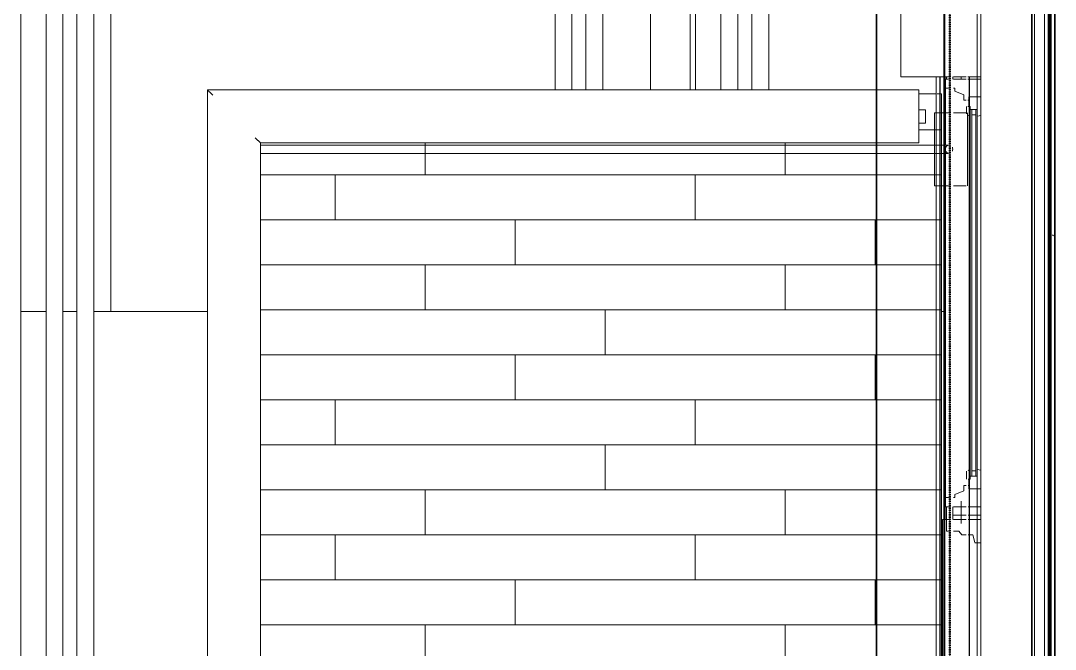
# Model space of a CAD drawing. Header units: inches. Extents: x -4218 to -1830, y 9757 to 12359.
# Drawn here: x -3943.3 to -3851.4, y 11037.1 to 11093 of the extents above; entities that cross this region are included whole.
import ezdxf

# ---------------------------------------------------------------- set-up
doc = ezdxf.new("R2010")
doc.units = ezdxf.units.IN
doc.header["$MEASUREMENT"] = 0
doc.linetypes.add('Dash 1_16_', pattern=[0.125, 0.0625, -0.0625])
for name, color, linetype, lineweight in [('A-DOOR-1', 31, 'Continuous', 9), ('A-DOOR-FRAM', 31, 'Continuous', 20), ('A-FLOR-1', 192, 'Continuous', 9), ('A-FLOR-HRAL', 11, 'Continuous', 9), ('A-FLOR-LEVL', 51, 'Continuous', 9), ('A-FLOR-PATT-1', 9, 'Continuous', 9), ('A-GENM', 5, 'Continuous', 9), ('A-GLAZ-1', 151, 'Continuous', 9), ('A-GLAZ-2', 151, 'Continuous', 20), ('A-ROOF-1', 253, 'Dash 1_16_', 9), ('A-ROOF-5', 132, 'Continuous', 9), ('A-WALL-1', 113, 'Continuous', 9), ('C-PROP-LINE-1', 91, 'Dash 1_16_', 50), ('S-FNDN-1', 32, 'Continuous', 9)]:
    doc.layers.add(name, color=color, linetype=linetype, lineweight=lineweight)

# ---------------------------------------------------------------- blocks, each defined once
blk = doc.blocks.new('Basic Wall _ EXT - FIBER CEMENT - LARGE - ___-2505168-BACKGROUND - ROOF PLAN')
at = {"layer": 'A-WALL-1'}
for p, q in [((-3861.048, 11087.977), (-3861.048, 11087.789)), ((-3861.048, 11087.977), (-3861.048, 11087.789)), ((-3861.017, 11087.977), (-3861.017, 11087.789)), ((-3861.017, 11087.977), (-3861.017, 11087.789)), ((-3859.005, 11087.977), (-3859.005, 11087.789)), ((-3859.005, 11087.977), (-3859.005, 11087.789)), ((-3858.974, 11087.789), (-3858.974, 11087.977)), ((-3858.974, 11087.977), (-3858.974, 11087.789)), ((-3861.048, 11049.765), (-3861.048, 11048.627)), ((-3861.048, 11049.765), (-3861.048, 11048.627)), ((-3861.017, 11049.765), (-3861.017, 11048.627)), ((-3861.017, 11049.765), (-3861.017, 11048.627)), ((-3859.005, 11049.765), (-3859.005, 11048.627)), ((-3859.005, 11049.765), (-3859.005, 11048.627)), ((-3858.974, 11048.627), (-3858.974, 11049.765)), ((-3858.974, 11049.765), (-3858.974, 11048.627))]:
    blk.add_line(p, q, dxfattribs=at)
blk = doc.blocks.new('Basic Wall _ EXT - FIBER CEMENT - LARGE - ___-2162461-BACKGROUND - ROOF PLAN')
at = {"layer": 'A-WALL-1'}
for p, q in [((-3861.933, 11084.794), (-3861.933, 11087.977)), ((-3861.63, 11087.977), (-3861.63, 11084.794)), ((-3861.63, 11087.977), (-3861.63, 11084.794)), ((-3861.615, 11087.977), (-3861.615, 11084.794)), ((-3861.599, 11087.977), (-3861.599, 11084.794)), ((-3861.599, 11087.977), (-3861.599, 11084.794)), ((-3861.592, 11087.977), (-3861.592, 11084.794)), ((-3859.005, 11087.977), (-3859.005, 10780.527)), ((-3859.005, 11087.977), (-3859.005, 10780.527)), ((-3858.974, 10780.527), (-3858.974, 11087.977)), ((-3858.974, 11087.977), (-3858.974, 10780.527)), ((-3861.933, 11084.689), (-3861.933, 11084.794)), ((-3861.933, 11084.377), (-3861.933, 11084.683)), ((-3861.63, 11084.794), (-3861.63, 11084.701)), ((-3861.63, 11084.794), (-3861.63, 11084.701)), ((-3861.63, 11084.683), (-3861.63, 11081.918)), ((-3861.63, 11084.683), (-3861.63, 11081.918)), ((-3861.615, 11084.794), (-3861.615, 11084.701)), ((-3861.615, 11084.683), (-3861.615, 11081.918)), ((-3861.599, 11084.794), (-3861.599, 11084.702)), ((-3861.599, 11084.794), (-3861.599, 11084.702)), ((-3861.599, 11084.683), (-3861.599, 11081.918)), ((-3861.599, 11084.683), (-3861.599, 11081.918)), ((-3861.592, 11084.794), (-3861.592, 11084.702)), ((-3861.592, 11084.683), (-3861.592, 11081.918)), ((-3861.933, 11083.872), (-3861.933, 11084.358)), ((-3861.933, 11083.208), (-3861.933, 11083.842)), ((-3861.933, 11081.918), (-3861.933, 11083.169)), ((-3861.933, 11081.809), (-3861.933, 11081.867)), ((-3861.933, 11081.731), (-3861.933, 11081.808)), ((-3861.63, 11081.868), (-3861.63, 11081.809)), ((-3861.63, 11081.868), (-3861.63, 11081.809)), ((-3861.63, 11081.808), (-3861.63, 11081.731)), ((-3861.63, 11081.808), (-3861.63, 11081.731)), ((-3861.615, 11081.868), (-3861.615, 11081.809)), ((-3861.615, 11081.808), (-3861.615, 11081.731)), ((-3861.599, 11081.868), (-3861.599, 11081.809)), ((-3861.599, 11081.868), (-3861.599, 11081.809)), ((-3861.599, 11081.808), (-3861.599, 11081.731)), ((-3861.599, 11081.808), (-3861.599, 11081.731)), ((-3861.592, 11081.868), (-3861.592, 11081.809)), ((-3861.592, 11081.808), (-3861.592, 11081.731)), ((-3861.933, 11081.641), (-3861.933, 11081.73)), ((-3861.933, 11081.544), (-3861.933, 11081.639)), ((-3861.933, 11081.447), (-3861.933, 11081.542)), ((-3861.933, 11081.356), (-3861.933, 11081.445)), ((-3861.933, 11081.278), (-3861.933, 11081.355)), ((-3861.933, 11081.219), (-3861.933, 11081.278)), ((-3861.933, 11079.285), (-3861.933, 11081.169)), ((-3861.63, 11081.73), (-3861.63, 11081.68)), ((-3861.63, 11081.73), (-3861.63, 11081.68)), ((-3861.63, 11081.64), (-3861.63, 11081.544)), ((-3861.63, 11081.64), (-3861.63, 11081.544)), ((-3861.63, 11081.543), (-3861.63, 11081.447)), ((-3861.63, 11081.543), (-3861.63, 11081.447)), ((-3861.63, 11081.446), (-3861.63, 11081.356)), ((-3861.63, 11081.446), (-3861.63, 11081.356)), ((-3861.63, 11081.355), (-3861.63, 11081.278)), ((-3861.63, 11081.355), (-3861.63, 11081.278)), ((-3861.63, 11081.278), (-3861.63, 11081.219)), ((-3861.63, 11081.278), (-3861.63, 11081.219)), ((-3861.63, 11081.169), (-3861.63, 11078.312)), ((-3861.63, 11081.169), (-3861.63, 11078.312)), ((-3861.615, 11081.73), (-3861.615, 11081.684)), ((-3861.615, 11081.64), (-3861.615, 11081.544)), ((-3861.615, 11081.543), (-3861.615, 11081.447)), ((-3861.615, 11081.446), (-3861.615, 11081.356)), ((-3861.615, 11081.355), (-3861.615, 11081.278)), ((-3861.615, 11081.278), (-3861.615, 11081.219)), ((-3861.615, 11081.169), (-3861.615, 11078.312)), ((-3861.599, 11081.688), (-3861.599, 11081.641)), ((-3861.599, 11081.688), (-3861.599, 11081.641)), ((-3861.599, 11081.64), (-3861.599, 11081.544)), ((-3861.599, 11081.64), (-3861.599, 11081.544)), ((-3861.599, 11081.543), (-3861.599, 11081.447)), ((-3861.599, 11081.543), (-3861.599, 11081.447)), ((-3861.599, 11081.446), (-3861.599, 11081.356)), ((-3861.599, 11081.446), (-3861.599, 11081.356)), ((-3861.599, 11081.355), (-3861.599, 11081.278)), ((-3861.599, 11081.355), (-3861.599, 11081.278)), ((-3861.599, 11081.278), (-3861.599, 11081.219)), ((-3861.599, 11081.278), (-3861.599, 11081.219)), ((-3861.599, 11081.169), (-3861.599, 11078.313)), ((-3861.599, 11081.169), (-3861.599, 11078.313)), ((-3861.592, 11081.691), (-3861.592, 11081.641)), ((-3861.592, 11081.64), (-3861.592, 11081.544)), ((-3861.592, 11081.543), (-3861.592, 11081.447)), ((-3861.592, 11081.446), (-3861.592, 11081.356)), ((-3861.592, 11081.355), (-3861.592, 11081.278)), ((-3861.592, 11081.278), (-3861.592, 11081.219)), ((-3861.592, 11081.169), (-3861.592, 11078.313)), ((-3861.933, 11078.759), (-3861.933, 11079.246)), ((-3861.933, 11078.423), (-3861.933, 11078.729)), ((-3861.933, 11078.3), (-3861.933, 11078.404)), ((-3861.933, 10981.3), (-3861.933, 11078.3)), ((-3861.63, 11078.294), (-3861.63, 10981.3)), ((-3861.63, 11078.294), (-3861.63, 10981.3)), ((-3861.615, 11078.294), (-3861.615, 10981.3)), ((-3861.599, 11078.294), (-3861.599, 10981.3)), ((-3861.599, 11078.294), (-3861.599, 10981.3)), ((-3861.592, 11078.294), (-3861.592, 10981.3))]:
    blk.add_line(p, q, dxfattribs=at)
blk = doc.blocks.new('Basic Wall _ EXT - FIBER CEMENT - SMALL - ___-2145935-BACKGROUND - ROOF PLAN')
at = {"layer": 'A-WALL-1'}
for p, q in [((-3867.288, 12125.153), (-3867.288, 9973.625)), ((-3867.288, 12125.153), (-3867.288, 9973.625)), ((-3867.209, 9973.704), (-3867.209, 12125.075)), ((-3867.209, 12125.075), (-3867.209, 9973.704)), ((-3861.253, 12119.118), (-3861.253, 9979.66)), ((-3861.186, 12119.051), (-3861.186, 9979.727)), ((-3860.728, 12118.593), (-3860.728, 9980.185)), ((-3860.728, 12118.593), (-3860.728, 9980.185)), ((-3860.728, 12118.593), (-3860.728, 9980.185)), ((-3858.3, 12116.166), (-3858.3, 9982.615)), ((-3858.3, 12116.166), (-3858.3, 9982.613)), ((-3853.478, 12111.344), (-3853.478, 9987.435)), ((-3853.478, 12111.344), (-3853.478, 9987.435)), ((-3853.399, 12111.265), (-3853.399, 9987.514)), ((-3853.399, 12111.265), (-3853.399, 9987.514)), ((-3853.195, 9987.718), (-3853.195, 12111.061)), ((-3853.195, 12111.061), (-3853.195, 9987.718)), ((-3852.326, 9988.587), (-3852.326, 12110.191)), ((-3852.326, 12110.191), (-3852.326, 9988.587)), ((-3851.973, 12109.839), (-3851.973, 9988.94)), ((-3851.927, 12109.793), (-3851.927, 9988.986)), ((-3851.916, 12109.782), (-3851.916, 9988.997)), ((-3851.854, 12109.72), (-3851.854, 9989.059)), ((-3851.853, 9989.067), (-3851.853, 12109.707)), ((-3851.852, 12109.718), (-3851.852, 9989.061)), ((-3851.847, 12109.712), (-3851.847, 9989.066)), ((-3851.819, 12109.685), (-3851.819, 9989.094)), ((-3851.785, 12109.65), (-3851.785, 9989.129)), ((-3851.706, 9989.208), (-3851.706, 12109.571)), ((-3851.419, 12109.284), (-3851.419, 9989.495)), ((-3851.351, 12109.217), (-3851.351, 9989.562))]:
    blk.add_line(p, q, dxfattribs=at)
blk = doc.blocks.new('Window-Double_Hung-Andersen-400_Series-Tilt_Wash - DOUBLE HUNG - COTTAGE - 3RD FLOOR-V145-BACKGROUND - ROOF PLAN')
at = {"layer": 'A-GLAZ-1'}
for p, q in [((-16.293, 2.5), (-15.699, 2.5)), ((-16.293, 2.125), (-15.699, 2.125)), ((-15.824, 2.5), (-15.824, 2.125)), ((-15.699, 2.625), (15.699, 2.625)), ((-15.699, 2.5), (15.699, 2.5)), ((-15.699, 2.125), (15.699, 2.125)), ((-15.699, 2), (15.699, 2)), ((16.293, 2.5), (15.699, 2.5)), ((16.293, 2.125), (15.699, 2.125)), ((15.824, 2.5), (15.824, 2.125))]:
    blk.add_line(p, q, dxfattribs=at)
at = {"layer": 'A-GLAZ-2'}
for p, q in [((9.517, 4.812), (-19.012, 4.812)), ((-19.012, 4.812), (-19.012, 4.558)), ((-18.199, 4.812), (-18.199, 4.558)), ((12.392, 4.812), (9.555, 4.812)), ((12.501, 4.812), (12.442, 4.812)), ((12.579, 4.812), (12.502, 4.812)), ((12.65, 4.812), (12.579, 4.812)), ((12.716, 4.812), (12.65, 4.812)), ((12.817, 4.812), (12.716, 4.812)), ((12.883, 4.812), (12.817, 4.812)), ((12.954, 4.812), (12.883, 4.812)), ((13.032, 4.812), (12.954, 4.812)), ((15.906, 4.812), (13.142, 4.812)), ((16.017, 4.812), (15.944, 4.812)), ((19.012, 4.812), (16.017, 4.812)), ((18.199, 4.812), (18.199, 4.558)), ((19.012, 4.558), (19.012, 4.812)), ((-19.012, 4.107), (-19.012, 3.003)), ((-18.199, 4.107), (-18.199, 4)), ((-18.199, 4), (-17.925, 4)), ((-17.925, 4), (-17.605, 3.187)), ((17.925, 4), (17.605, 3.187)), ((18.199, 4), (17.925, 4)), ((18.199, 4.107), (18.199, 4)), ((19.012, 3.003), (19.012, 4.107)), ((-19.012, 3.437), (-20.512, 3.437)), ((-19.012, 2.817), (-19.012, 2.719)), ((-17.605, 3.187), (-17.137, 3.187)), ((-17.137, 3.187), (-17.137, 3.003)), ((-17.137, 2.82), (-17.137, 2.75)), ((-15.855, 2.969), (-16.574, 2.969)), ((-16.574, 2.719), (-16.574, 2.821)), ((-15.79, 2.822), (-15.744, 2.719)), ((15.798, 2.84), (15.744, 2.719)), ((15.906, 2.969), (16.013, 2.969)), ((16.013, 2.969), (16.574, 2.969)), ((16.574, 2.719), (16.574, 2.84)), ((17.137, 3.187), (17.137, 3.003)), ((17.605, 3.187), (17.137, 3.187)), ((17.137, 2.84), (17.137, 2.75)), ((19.012, 3.437), (19.2, 3.437)), ((19.012, 2.719), (19.012, 2.84)), ((-19.012, 2.687), (-19.012, 2.014)), ((-19.012, 2.014), (-19.012, 1.688)), ((-17.418, 2.75), (-16.574, 2.75)), ((-17.418, 2.687), (-17.418, 2.014)), ((-17.418, 2.014), (-17.418, 1.688)), ((-16.574, 2.625), (-16.574, 2.687)), ((-15.702, 2.625), (-16.574, 2.625)), ((-16.293, 2.625), (-16.293, 2.014)), ((-15.699, 2), (-16.293, 2)), ((-15.777, 1.688), (-15.699, 2)), ((-15.73, 2.687), (-15.702, 2.625)), ((15.699, 2), (16.293, 2)), ((15.777, 1.688), (15.701, 1.994)), ((15.73, 2.687), (15.702, 2.625)), ((15.702, 2.625), (16.574, 2.625)), ((16.293, 2.625), (16.293, 2.014)), ((17.418, 2.75), (16.574, 2.75)), ((16.574, 2.625), (16.574, 2.687)), ((17.418, 2.687), (17.418, 2.014)), ((17.418, 1.983), (17.418, 1.688)), ((19.012, 2.014), (19.012, 2.687)), ((19.012, 1.688), (19.012, 1.973))]:
    blk.add_line(p, q, dxfattribs=at)
blk = doc.blocks.new('Door-Inswing-Andersen-400_Series-Single - 3_ 0-1_8_ x 6_ 7-1_2_ - 3rd floor-V151-BACKGROUND - ROOF PLAN')
at = {"layer": 'A-DOOR-FRAM'}
for p, q in [((18.062, 5.094), (-18.062, 5.094)), ((-18.062, 5.094), (-18.062, 4.966)), ((-18.062, 4.966), (-18.062, 4.558)), ((-18.062, 4.75), (-18.062, 4.558)), ((-18.062, 4.75), (-17.031, 4.75)), ((-17.031, 4.558), (-17.031, 4.75)), ((17.031, 4.558), (17.031, 4.75)), ((18.062, 4.75), (17.031, 4.75)), ((18.062, 4.966), (18.062, 5.094)), ((18.062, 4.558), (18.062, 4.966)), ((18.062, 4.75), (18.062, 4.558)), ((-18.062, 4.107), (-18.062, 3.003)), ((-18.062, 4.107), (-18.062, 3.003)), ((-17.031, 3.628), (-17.031, 4.107)), ((17.031, 3.628), (17.031, 4.107)), ((18.062, 4.107), (18.062, 3.003)), ((18.062, 3.003), (18.062, 4.107)), ((-19.688, 3.437), (-18.062, 3.437)), ((-18.062, 2.84), (-18.062, 2.759)), ((-18.062, 2.84), (-18.062, 2.759)), ((-16.688, 3.388), (-17.031, 3.628)), ((-16.688, 3.003), (-16.688, 3.388)), ((-16.688, 2.761), (-16.688, 2.84)), ((16.687, 3.388), (17.031, 3.628)), ((16.687, 3.003), (16.687, 3.388)), ((16.687, 2.719), (16.687, 2.813)), ((19.687, 3.437), (18.062, 3.437)), ((18.062, 2.816), (18.062, 2.719)), ((18.062, 2.719), (18.062, 2.816)), ((-18.062, 2.687), (-18.062, 2.014)), ((-18.062, 2.687), (-18.062, 2.014)), ((-18.062, 2.014), (-18.062, 1.688)), ((-18.062, 2.014), (-18.062, 1.688)), ((-16.688, 2.387), (-16.688, 2.687)), ((-16, 2.231), (-16.688, 2.387)), ((-16, 2.014), (-16, 2.231)), ((-16, 1.688), (-16, 2.014)), ((16, 2.014), (16, 2.231)), ((16, 1.688), (16, 2.014)), ((16.003, 2.232), (16.687, 2.387)), ((16.687, 2.387), (16.687, 2.687)), ((18.062, 2.687), (18.062, 2.014)), ((18.062, 2.014), (18.062, 2.687)), ((18.062, 2.014), (18.062, 1.688)), ((18.062, 1.688), (18.062, 2.014))]:
    blk.add_line(p, q, dxfattribs=at)
blk = doc.blocks.new('Family1 - SCUPPER-V149-BACKGROUND - ROOF PLAN')
at = {"layer": 'A-GENM'}
for p, q in [((-5, 8.812), (5, 8.812)), ((-5, 4.966), (-5, 8.812)), ((5, 8.812), (5, 4.966)), ((-5, 4.558), (-5, 4.966)), ((5, 4.966), (5, 4.558)), ((-5, 3.003), (-5, 4.107)), ((5, 4.107), (5, 3.003)), ((-5, 2.014), (-5, 2.84)), ((5, 2.84), (5, 2.014)), ((-5, 1.688), (-5, 2.014)), ((5, 2.014), (5, 1.688))]:
    blk.add_line(p, q, dxfattribs=at)
blk = doc.blocks.new('Railing - Baluster_01-V161-BACKGROUND - ROOF PLAN')
at = {"layer": 'A-FLOR-HRAL'}
for p, q in [((-0.591, 1.181), (0.591, 1.181)), ((-0.591, 0.591), (-0.591, 1.181)), ((0.591, 1.181), (0.591, 0.591))]:
    blk.add_line(p, q, dxfattribs=at)
blk = doc.blocks.new('Railing - Railing-2700310-BACKGROUND - ROOF PLAN')
at = {"layer": 'A-FLOR-HRAL'}
for p, q in [((-3867.288, 11086.826), (-3926.724, 11086.826)), ((-3926.724, 11086.826), (-3926.724, 10972.777)), ((-3867.209, 11086.826), (-3867.288, 11086.826)), ((-3863.474, 11086.826), (-3867.209, 11086.826)), ((-3863.474, 11086.826), (-3863.474, 11086.354)), ((-3863.474, 11086.354), (-3863.474, 11082.574)), ((-3921.999, 11082.102), (-3867.288, 11082.102)), ((-3921.999, 10977.501), (-3921.999, 11082.102)), ((-3867.288, 11082.102), (-3867.209, 11082.102)), ((-3867.209, 11082.102), (-3863.474, 11082.102)), ((-3863.474, 11082.574), (-3863.474, 11082.102))]:
    blk.add_line(p, q, dxfattribs=at)
for points, knots in [([(-3926.724, 11086.826), (-3926.724, 11086.826), (-3926.716, 11086.818), (-3926.689, 11086.792), (-3926.662, 11086.764), (-3926.633, 11086.735), (-3926.607, 11086.709), (-3926.579, 11086.681), (-3926.54, 11086.642), (-3926.497, 11086.599), (-3926.461, 11086.563), (-3926.423, 11086.525), (-3926.354, 11086.457), (-3926.293, 11086.395), (-3926.251, 11086.354)], [0, 0, 0, 0, 0.166667, 0.25, 0.333333, 0.416667, 0.458333, 0.5, 0.583333, 0.666667, 0.708333, 0.75, 0.833333, 1, 1, 1, 1]), ([(-3922.472, 11082.574), (-3922.43, 11082.533), (-3922.369, 11082.471), (-3922.29, 11082.393), (-3922.244, 11082.347), (-3922.209, 11082.312), (-3922.176, 11082.278), (-3922.144, 11082.247), (-3922.116, 11082.219), (-3922.09, 11082.193), (-3922.061, 11082.164), (-3922.034, 11082.137), (-3922.007, 11082.11), (-3922, 11082.102), (-3921.999, 11082.102)], [0, 0, 0, 0, 0.166667, 0.25, 0.333333, 0.375, 0.416667, 0.5, 0.541667, 0.583333, 0.666667, 0.75, 0.833333, 1, 1, 1, 1])]:
    blk.add_open_spline(points, degree=3, knots=knots, dxfattribs=at)
at = {"rotation": 270.0000000000003}
blk.add_blockref('Railing - Baluster_01-V161-BACKGROUND - ROOF PLAN', (-3864.064, 11084.464), dxfattribs=at)
blk = doc.blocks.new('Walls 83 - Walls 1-2574995-BACKGROUND - ROOF PLAN')
at = {"layer": 'A-WALL-1'}
for p, q in [((-3862.105, 11084.794), (-3861.253, 11084.794)), ((-3862.105, 11084.794), (-3862.105, 11083.842)), ((-3862.105, 11078.294), (-3862.105, 11084.794)), ((-3861.253, 11084.794), (-3860.844, 11084.794)), ((-3860.393, 11084.794), (-3859.289, 11084.794)), ((-3859.167, 11084.794), (-3859.167, 11080.702)), ((-3859.167, 11084.683), (-3859.167, 11084.794)), ((-3859.167, 11084.358), (-3859.167, 11084.683)), ((-3862.105, 11083.842), (-3862.105, 11081.922)), ((-3859.167, 11083.842), (-3859.167, 11084.358)), ((-3859.167, 11082.385), (-3859.167, 11083.842)), ((-3921.999, 11081.919), (-3867.288, 11081.919)), ((-3867.288, 11081.919), (-3867.209, 11081.919)), ((-3867.209, 11081.919), (-3862.105, 11081.919)), ((-3862.105, 11081.919), (-3861.253, 11081.919)), ((-3862.105, 11081.87), (-3862.105, 11081.812)), ((-3862.105, 11081.81), (-3862.105, 11081.733)), ((-3861.253, 11081.919), (-3860.844, 11081.919)), ((-3859.167, 11080.702), (-3859.167, 11082.385)), ((-3867.288, 11081.169), (-3921.999, 11081.169)), ((-3867.209, 11081.169), (-3867.288, 11081.169)), ((-3862.105, 11081.169), (-3867.209, 11081.169)), ((-3862.105, 11081.732), (-3862.105, 11081.642)), ((-3862.105, 11081.64), (-3862.105, 11081.544)), ((-3862.105, 11081.542), (-3862.105, 11081.445)), ((-3862.105, 11081.444), (-3862.105, 11081.354)), ((-3862.105, 11081.353), (-3862.105, 11081.276)), ((-3862.105, 11081.275), (-3862.105, 11081.216)), ((-3861.253, 11081.169), (-3862.105, 11081.169)), ((-3862.105, 11081.165), (-3862.105, 11080.702)), ((-3860.844, 11081.169), (-3861.253, 11081.169)), ((-3862.105, 11080.702), (-3862.105, 11078.404)), ((-3859.167, 11080.702), (-3859.167, 11078.294)), ((-3859.167, 11079.246), (-3859.167, 11080.702)), ((-3859.167, 11078.404), (-3859.167, 11079.246)), ((-3862.105, 11078.404), (-3862.105, 11078.294)), ((-3861.253, 11078.294), (-3862.105, 11078.294)), ((-3860.844, 11078.294), (-3861.253, 11078.294)), ((-3859.289, 11078.294), (-3860.393, 11078.294)), ((-3859.167, 11078.294), (-3859.167, 11078.404))]:
    blk.add_line(p, q, dxfattribs=at)
for start_param, end_param in [(0.523599, 1.047198), (0.261799, 0.442878), (1.308997, 2.094395), (1.047198, 1.308997), (2.094395, 2.617994), (2.617994, 2.879793), (4.974188, 5.204849), (4.219929, 4.45059), (4.459036, 4.965866)]:
    blk.add_ellipse((-3860.791, 11081.544), major_axis=(0, 0.375), ratio=0.86769, start_param=start_param, end_param=end_param, dxfattribs=at)
blk = doc.blocks.new('Railing - Railing-2760358-BACKGROUND - ROOF PLAN')
at = {"layer": 'A-FLOR-HRAL'}
for p, q in [((-3941.074, 11229.114), (-3941.074, 11067.114)), ((-3939.574, 11229.114), (-3939.574, 11067.114)), ((-3938.324, 11229.114), (-3938.324, 11067.114)), ((-3936.824, 11229.114), (-3936.824, 11067.114)), ((-3941.074, 11067.114), (-3941.074, 11017.489)), ((-3939.574, 11067.114), (-3939.574, 11017.489)), ((-3938.324, 11067.114), (-3938.324, 11017.489)), ((-3936.824, 11067.114), (-3936.824, 11017.489))]:
    blk.add_line(p, q, dxfattribs=at)
blk = doc.blocks.new('Railing - Railing-2760362-BACKGROUND - ROOF PLAN')
at = {"layer": 'A-FLOR-HRAL'}
for p, q in [((-3895.824, 11203.143), (-3895.824, 11086.81)), ((-3894.324, 11203.143), (-3894.324, 11086.81)), ((-3893.074, 11203.143), (-3893.074, 11086.81)), ((-3891.574, 11203.143), (-3891.574, 11086.819)), ((-3881.074, 11086.822), (-3881.074, 11203.132)), ((-3879.574, 11086.822), (-3879.574, 11203.132)), ((-3878.324, 11086.823), (-3878.324, 11203.131)), ((-3876.824, 11086.823), (-3876.824, 11203.131))]:
    blk.add_line(p, q, dxfattribs=at)
blk = doc.blocks.new('Family - ___-2835860-BACKGROUND - ROOF PLAN')
at = {"layer": 'C-PROP-LINE-1'}
blk.add_line((-3860.724, 9980.189), (-3860.724, 11434.389), dxfattribs=at)
blk = doc.blocks.new('Family - ___-2835932-BACKGROUND - ROOF PLAN')
at = {"layer": 'C-PROP-LINE-1'}
blk.add_line((-3860.724, 9980.189), (-3860.724, 12118.589), dxfattribs=at)

msp = doc.modelspace()

# ---------------------------------------------------------------- hatches: boundary and pattern name
at = {"layer": 'A-FLOR-PATT-1'}
h = msp.add_hatch(dxfattribs=at)
h.set_pattern_fill('FP_36', color=256, style=0, pattern_type=2)
h.set_pattern_definition([(0, (-2819.362, 10311.266), (0, 4), []), (90, (-2819.362, 10311.266), (-8, 8), [4, -28]), (90, (-2803.362, 10315.266), (-8, 8), [4, -28])])
h.paths.add_polyline_path([(-3861.774, 10973.139), (-3861.474, 10973.139), (-3861.474, 11086.464), (-3863.474, 11086.464), (-3863.474, 11085.055), (-3862.883, 11085.055), (-3862.883, 11083.874), (-3863.474, 11083.874), (-3863.474, 11082.102), (-3921.999, 11082.062), (-3921.999, 10977.501), (-3863.474, 10977.485), (-3863.474, 10973.139), (-3861.78, 10973.139)], flags=0)

# ---------------------------------------------------------------- linework, layer by layer
at = {"layer": 'A-FLOR-1'}
for p, q in [((-3861.911, 11086.464), (-3863.474, 11086.464)), ((-3861.63, 11086.464), (-3861.856, 11086.464)), ((-3861.474, 11086.464), (-3861.592, 11086.464)), ((-3861.474, 11084.707), (-3861.474, 11086.464)), ((-3861.474, 11081.918), (-3861.474, 11084.683)), ((-3861.474, 11081.809), (-3861.474, 11081.868)), ((-3861.474, 11081.731), (-3861.474, 11081.808)), ((-3861.474, 11081.641), (-3861.474, 11081.724)), ((-3861.474, 11081.544), (-3861.474, 11081.64)), ((-3861.474, 11081.447), (-3861.474, 11081.543)), ((-3861.474, 11081.356), (-3861.474, 11081.446)), ((-3861.474, 11081.278), (-3861.474, 11081.356)), ((-3861.474, 11081.219), (-3861.474, 11081.278)), ((-3861.474, 11078.317), (-3861.474, 11081.169)), ((-3861.474, 10981.213), (-3861.474, 11078.294))]:
    msp.add_line(p, q, dxfattribs=at)
at = {"layer": 'A-FLOR-LEVL'}
for p, q in [((-3943.324, 11229.114), (-3943.324, 11067.114)), ((-3883.824, 11203.133), (-3883.824, 11086.821)), ((-3883.324, 11086.821), (-3883.324, 11203.133)), ((-3943.324, 11067.114), (-3941.074, 11067.114)), ((-3943.324, 11067.114), (-3943.324, 11013.864)), ((-3939.574, 11067.114), (-3938.324, 11067.114)), ((-3936.824, 11067.114), (-3926.721, 11067.114)), ((-3861.253, 11067.114), (-3861.474, 11067.114)), ((-3861.099, 11067.114), (-3861.253, 11067.114))]:
    msp.add_line(p, q, dxfattribs=at)
at = {"layer": 'A-ROOF-1'}
msp.add_line((-3857.974, 10350.339), (-3857.974, 11748.439), dxfattribs=at)
at = {"layer": 'A-ROOF-5'}
msp.add_line((-3851.512, 11073.855), (-3851.587, 11073.932), dxfattribs=at)
at = {"layer": 'A-WALL-1'}
for p, q in [((-3851.849, 12109.718), (-3851.849, 9989.064)), ((-3857.974, 11778.99), (-3857.974, 10350.339)), ((-3860.724, 11663.977), (-3860.724, 9980.185)), ((-3860.474, 11087.789), (-3860.474, 11087.977)), ((-3860.393, 11087.977), (-3859.289, 11087.977)), ((-3859.289, 11087.789), (-3860.393, 11087.789)), ((-3859.126, 11087.977), (-3857.974, 11087.977)), ((-3859.005, 11087.789), (-3859.126, 11087.789)), ((-3858.3, 11087.789), (-3858.974, 11087.789)), ((-3857.974, 11087.789), (-3858.26, 11087.789)), ((-3860.474, 11048.627), (-3860.474, 11049.765)), ((-3860.393, 11049.765), (-3859.289, 11049.765)), ((-3859.104, 11049.765), (-3859.005, 11049.765)), ((-3858.974, 11049.765), (-3857.974, 11049.765)), ((-3859.289, 11049.014), (-3860.393, 11049.014)), ((-3859.724, 11049.014), (-3859.724, 11048.627)), ((-3859.102, 11049.014), (-3859.005, 11049.014)), ((-3858.974, 11049.014), (-3857.974, 11049.014)), ((-3859.289, 11048.627), (-3860.393, 11048.627)), ((-3859.005, 11048.627), (-3859.102, 11048.627)), ((-3857.974, 11048.627), (-3858.974, 11048.627))]:
    msp.add_line(p, q, dxfattribs=at)
at = {"layer": 'S-FNDN-1'}
for p, q in [((-3943.324, 11067.114), (-3943.324, 11191.342)), ((-3935.324, 11191.342), (-3935.324, 11067.114)), ((-3887.324, 11086.82), (-3887.324, 11191.544))]:
    msp.add_line(p, q, dxfattribs=at)

# ---------------------------------------------------------------- block references
at = {"layer": 'A-DOOR-1', "rotation": 89.99999999999991}
msp.add_blockref('Door-Inswing-Andersen-400_Series-Single - 3_ 0-1_8_ x 6_ 7-1_2_ - 3rd floor-V151-BACKGROUND - ROOF PLAN', (-3856.286, 11030.564), dxfattribs=at)
at = {"layer": 'A-FLOR-HRAL'}
for name in ['Railing - Railing-2760358-BACKGROUND - ROOF PLAN', 'Railing - Railing-2760362-BACKGROUND - ROOF PLAN', 'Railing - Railing-2700310-BACKGROUND - ROOF PLAN']:
    msp.add_blockref(name, (0, 0), dxfattribs=at)
at = {"layer": 'A-GENM', "rotation": 89.99999999999991}
msp.add_blockref('Family1 - SCUPPER-V149-BACKGROUND - ROOF PLAN', (-3856.286, 11092.977), dxfattribs=at)
at = {"layer": 'A-GLAZ-1', "rotation": 89.99999999999991}
msp.add_blockref('Window-Double_Hung-Andersen-400_Series-Tilt_Wash - DOUBLE HUNG - COTTAGE - 3RD FLOOR-V145-BACKGROUND - ROOF PLAN', (-3856.286, 11068.777), dxfattribs=at)
at = {"layer": 'A-WALL-1'}
for name in ['Basic Wall _ EXT - FIBER CEMENT - SMALL - ___-2145935-BACKGROUND - ROOF PLAN', 'Basic Wall _ EXT - FIBER CEMENT - LARGE - ___-2162461-BACKGROUND - ROOF PLAN', 'Basic Wall _ EXT - FIBER CEMENT - LARGE - ___-2505168-BACKGROUND - ROOF PLAN', 'Walls 83 - Walls 1-2574995-BACKGROUND - ROOF PLAN']:
    msp.add_blockref(name, (0, 0), dxfattribs=at)
at = {"layer": 'C-PROP-LINE-1'}
for name in ['Family - ___-2835860-BACKGROUND - ROOF PLAN', 'Family - ___-2835932-BACKGROUND - ROOF PLAN']:
    msp.add_blockref(name, (0, 0), dxfattribs=at)

doc.saveas('drawing.dxf')
